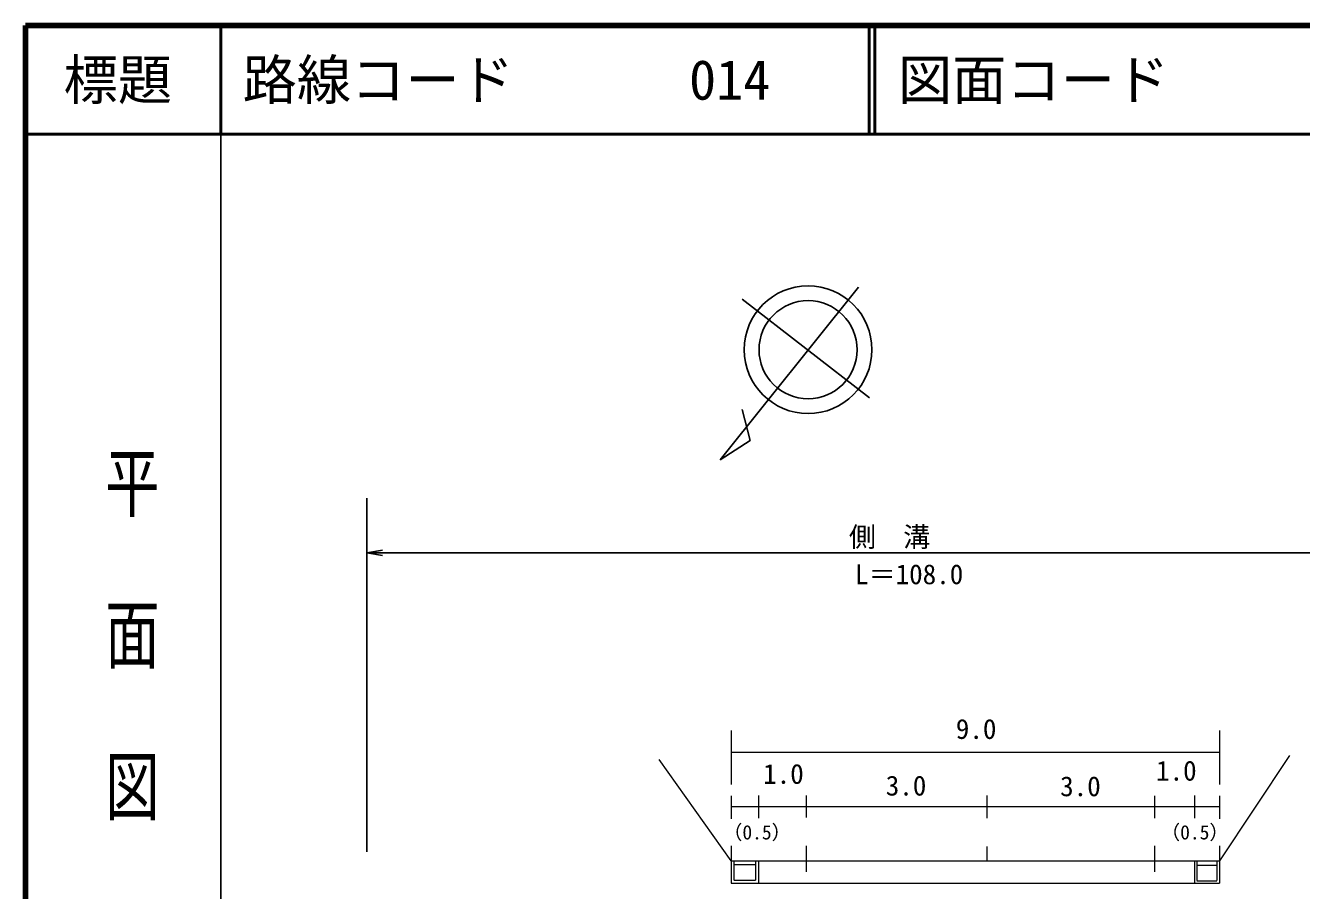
# Model space of a CAD drawing. Units: millimetres, scale not verified. Extents: x -54858845 to -54218845, y -162482687 to -162122687.
# Drawn here: x -54858845 to -54741275, y -162202380 to -162122687 of the extents above; entities that cross this region are included whole.
import ezdxf
from ezdxf.enums import TextEntityAlignment as Align

# ---------------------------------------------------------------- set-up
doc = ezdxf.new("R2010")
doc.units = ezdxf.units.MM
doc.header["$LTSCALE"] = 1000
for name, color, linetype, lineweight in [('M-BMK-SRVR', 3, 'Continuous', 25), ('M-STR-HTXT', 7, 'Continuous', 13), ('M-STR-STR3', 7, 'Continuous', 25), ('M-TTL', 2, 'Continuous', 140), ('M-TTL-BAND', 7, 'Continuous', 25), ('M-TTL-LINE', 7, 'Continuous', 50)]:
    doc.layers.add(name, color=color, linetype=linetype, lineweight=lineweight)
doc.layers.add('M-TTL-TXT', color=7, linetype='Continuous')
doc.styles.add('@ＭＳ ゴシック', font='')
doc.styles.add('ＭＳ ゴシック', font='')
doc.styles.get('@ＭＳ ゴシック').set_extended_font_data('@MS Gothic')
doc.styles.get('ＭＳ ゴシック').set_extended_font_data('MS Gothic')

# ---------------------------------------------------------------- blocks, each defined once
blk = doc.blocks.new('open_arrow')
at = {"color": 0, "linetype": 'Continuous', "lineweight": -2}
blk.add_lwpolyline([(7.5, 1.25), (0, 0), (7.5, -1.25)], dxfattribs=at)

msp = doc.modelspace()

# ---------------------------------------------------------------- linework, layer by layer
at = {"layer": 'M-BMK-SRVR'}
for p, q in [((-54782079, -162146786), (-54794839, -162162706)), ((-54781085, -162156983), (-54792821, -162147895)), ((-54792063, -162160936), (-54792821, -162158075)), ((-54794839, -162162706), (-54792063, -162160936))]:
    msp.add_line(p, q, dxfattribs=at)
for radius in [5885, 4520]:
    msp.add_circle((-54786737, -162152555), radius, dxfattribs=at)
at = {"layer": 'M-STR-HTXT'}
for p, q in [((-54793814, -162187646), (-54793814, -162192604)), ((-54748826, -162187649), (-54748826, -162192604)), ((-54793814, -162199649), (-54800454, -162190304)), ((-54793814, -162189649), (-54748826, -162189649)), ((-54742385, -162189934), (-54748826, -162199649)), ((-54793814, -162193659), (-54793814, -162195776)), ((-54791314, -162193636), (-54791314, -162195726)), ((-54786910, -162193636), (-54786910, -162195657)), ((-54770274, -162193628), (-54770274, -162195718)), ((-54754826, -162193649), (-54754826, -162195726)), ((-54751140, -162193636), (-54751140, -162195726)), ((-54748826, -162193659), (-54748826, -162195776)), ((-54793814, -162194649), (-54748826, -162194649)), ((-54793814, -162198262), (-54793814, -162201707)), ((-54786910, -162198262), (-54786910, -162200657)), ((-54770283, -162198323), (-54770283, -162199649)), ((-54754826, -162198262), (-54754826, -162200649)), ((-54748826, -162198262), (-54748826, -162201707)), ((-54793814, -162199649), (-54748826, -162199649)), ((-54793580, -162199649), (-54793580, -162201392)), ((-54793580, -162199987), (-54791575, -162199987)), ((-54791575, -162199649), (-54791575, -162201420)), ((-54791314, -162199649), (-54791314, -162201700)), ((-54751140, -162199649), (-54751140, -162201688)), ((-54750911, -162199649), (-54750911, -162201448)), ((-54750911, -162200055), (-54749061, -162200055)), ((-54749061, -162199649), (-54749061, -162201464)), ((-54793814, -162201707), (-54748826, -162201707)), ((-54793580, -162201426), (-54791575, -162201426)), ((-54750911, -162201495), (-54749061, -162201495))]:
    msp.add_line(p, q, dxfattribs=at)
at = {"layer": 'M-STR-STR3'}
for p, q in [((-54827405, -162198834), (-54827405, -162166221)), ((-54719455, -162171263), (-54827405, -162171263))]:
    msp.add_line(p, q, dxfattribs=at)
at = {"layer": 'M-TTL'}
for p, q in [((-54858845, -162122687), (-54858845, -162482687)), ((-54218845, -162122687), (-54858845, -162122687))]:
    msp.add_line(p, q, dxfattribs=at)
at = {"layer": 'M-TTL-BAND'}
msp.add_line((-54840845, -162132687), (-54840845, -162482687), dxfattribs=at)
at = {"layer": 'M-TTL-LINE'}
for p, q in [((-54840845, -162122687), (-54840845, -162132687)), ((-54781095, -162122687), (-54781095, -162132687)), ((-54780595, -162122687), (-54780595, -162132687)), ((-54858845, -162132687), (-54218845, -162132687))]:
    msp.add_line(p, q, dxfattribs=at)

# ---------------------------------------------------------------- block references
at = {"layer": 'M-STR-STR3', "xscale": 193, "yscale": 193}
msp.add_blockref('open_arrow', (-54827405, -162171263), dxfattribs=at)

# ---------------------------------------------------------------- texts
at = {"layer": 'M-STR-HTXT', "style": 'ＭＳ ゴシック'}
for s, height, p in [('9.0', 1833, (-54773124, -162188966)), ('1.0', 1833, (-54754677, -162192810)), ('1.0', 1833, (-54790878, -162193105)), ('3.0', 1833, (-54779583, -162194185)), ('3.0', 1833, (-54763514, -162194246)), ('（0.5）', 1320, (-54794591, -162198074)), ('（0.5）', 1320, (-54754252, -162198074))]:
    msp.add_text(s, height=height, dxfattribs=at).set_placement(p, align=Align.BOTTOM_LEFT)
at = {"layer": 'M-STR-STR3', "style": 'ＭＳ ゴシック'}
for s, p in [('側\u3000溝', (-54782980, -162169799)), ('L＝108.0', (-54782421, -162173246))]:
    msp.add_text(s, height=1833, dxfattribs=at).set_placement(p, align=Align.MIDDLE_LEFT)
at = {"layer": 'M-TTL-BAND', "style": '@ＭＳ ゴシック', "width": 1.4}
msp.add_text('平  面  図', height=3666, rotation=270, dxfattribs=at).set_placement((-54849068, -162196212), align=Align.MIDDLE_RIGHT)
at = {"layer": 'M-TTL-TXT', "style": 'ＭＳ ゴシック'}
msp.add_text('標題', height=3666, dxfattribs=at).set_placement((-54850345, -162127687), align=Align.MIDDLE_CENTER)
for s, p in [('路線コード', (-54838845, -162127687)), ('014', (-54797703, -162127687)), ('図面コード', (-54778466, -162127687))]:
    msp.add_text(s, height=3666, dxfattribs=at).set_placement(p, align=Align.MIDDLE_LEFT)

doc.saveas('drawing.dxf')
